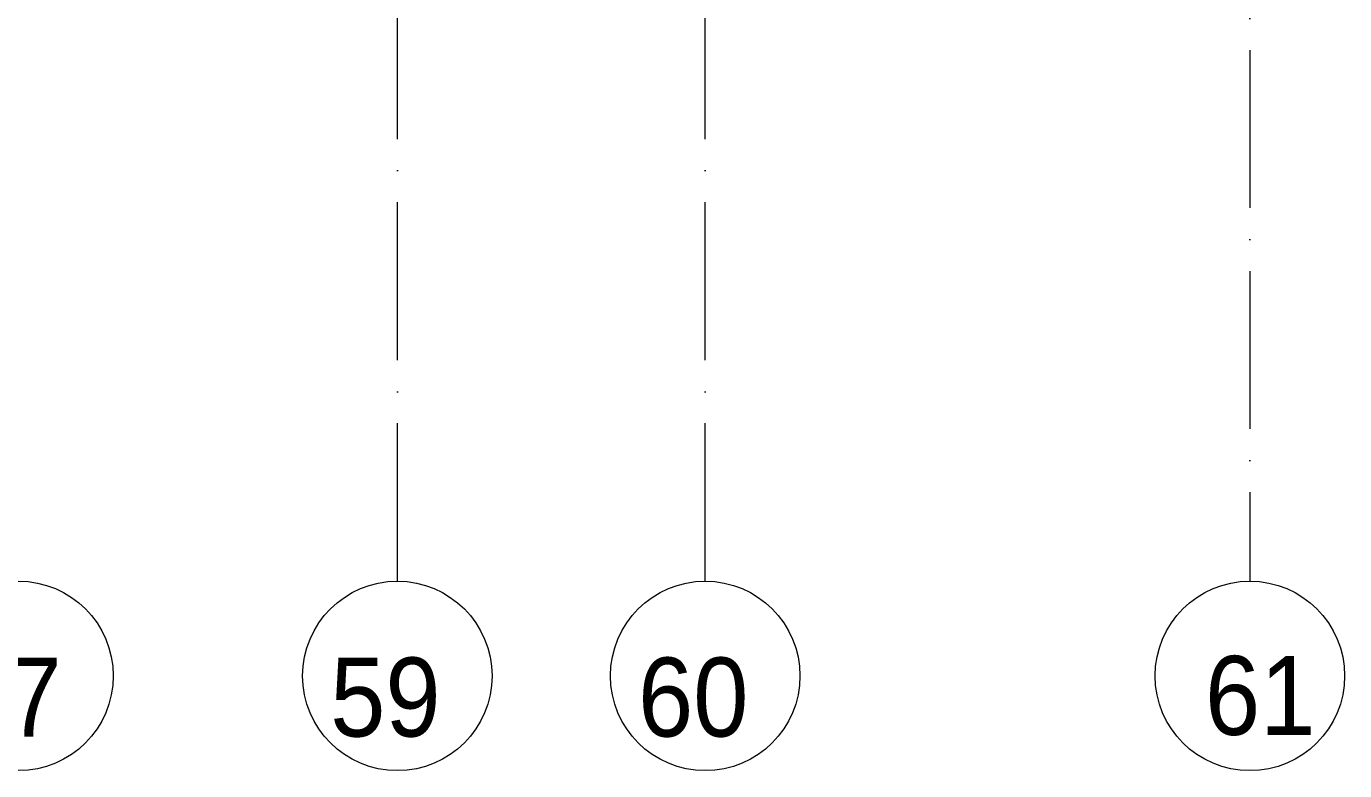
# Model space of a CAD drawing. Header units: millimetres. Extents: x -6467 to 106027, y -7090 to 195095.
# Drawn here: x 81459 to 89809, y 95524 to 100238 of the extents above; entities that cross this region are included whole.
import ezdxf

# ---------------------------------------------------------------- set-up
doc = ezdxf.new("R2010")
doc.units = ezdxf.units.MM
doc.linetypes.add('50_200_ШТРИХ_1Т_ш5_п1_п1_', pattern=[1400, 1000, -200, 0, -200])
for name, color, linetype, lineweight, true_color in [('Оси-1', 7, 'Continuous', 20, 0xaaaaaa), ('Оси-2', 7, 'Continuous', 9, 0xaaaaaa), ('Оси-3', 7, '50_200_ШТРИХ_1Т_ш5_п1_п1_', 9, 0xaaaaaa)]:
    doc.layers.add(name, color=color, linetype=linetype, lineweight=lineweight, true_color=true_color)
doc.styles.add('Arial', font='arial.ttf', dxfattribs={"width": 0.9, "height": 500})

# ---------------------------------------------------------------- blocks, each defined once
blk = doc.blocks.new('Ось сетки - Круг_Ø6_00__ISO-2_5_0_9K_-17386508-АИ_План этажа Радиаторы_3')
at = {"layer": 'Оси-1'}
blk.add_circle((0, 0), 3, dxfattribs=at)

msp = doc.modelspace()

# ---------------------------------------------------------------- linework, layer by layer
at = {"layer": 'Оси-3'}
for p, q in [((89209.4, 193895), (89209.4, 96724.3)), ((85759.4, 96724.3), (85759.4, 115409.2)), ((83809.4, 96724.3), (83809.4, 114331))]:
    msp.add_line(p, q, dxfattribs=at)

# ---------------------------------------------------------------- block references
at = {"layer": 'Оси-1', "xscale": 199.9999999999999, "yscale": 199.9999999999999, "zscale": 199.9999999999999}
for p in [(81409.4, 96124.3), (83809.4, 96124.3), (85759.4, 96124.3)]:
    msp.add_blockref('Ось сетки - Круг_Ø6_00__ISO-2_5_0_9K_-17386508-АИ_План этажа Радиаторы_3', p, dxfattribs=at)
at = {"layer": 'Оси-1', "xscale": 199.9999999999999, "yscale": 199.9999999999999, "zscale": 199.9999999999999, "rotation": 180}
msp.add_blockref('Ось сетки - Круг_Ø6_00__ISO-2_5_0_9K_-17386508-АИ_План этажа Радиаторы_3', (89209.4, 96124.3), dxfattribs=at)

# ---------------------------------------------------------------- texts
at = {"layer": 'Оси-2', "char_height": 500, "width": 702, "attachment_point": 5, "line_spacing_factor": 0.936439, "style": 'Arial'}
for s, insert in [('\\pxqc,t4.572,9.144,13.716,18.288,22.86,27.432,32.004,36.576,41.148,45.72,50.292,54.864,59.436,64.008,68.58,73.152,77.724,82.296,86.868,91.44,96.012,100.584,105.156,109.728,114.3,118.872,123.444,128.016,132.588,137.16,141.732,146.304;{57}', (81333.5, 95986.8)), ('\\pxqc,t4.572,9.144,13.716,18.288,22.86,27.432,32.004,36.576,41.148,45.72,50.292,54.864,59.436,64.008,68.58,73.152,77.724,82.296,86.868,91.44,96.012,100.584,105.156,109.728,114.3,118.872,123.444,128.016,132.588,137.16,141.732,146.304;{59}', (83733.5, 95986.8)), ('\\pxqc,t4.572,9.144,13.716,18.288,22.86,27.432,32.004,36.576,41.148,45.72,50.292,54.864,59.436,64.008,68.58,73.152,77.724,82.296,86.868,91.44,96.012,100.584,105.156,109.728,114.3,118.872,123.444,128.016,132.588,137.16,141.732,146.304;{60}', (85683.5, 95986.8)), ('\\pxqc,t4.572,9.144,13.716,18.288,22.86,27.432,32.004,36.576,41.148,45.72,50.292,54.864,59.436,64.008,68.58,73.152,77.724,82.296,86.868,91.44,96.012,100.584,105.156,109.728,114.3,118.872,123.444,128.016,132.588,137.16,141.732,146.304;{61}', (89274.6, 95997.2))]:
    msp.add_mtext(s, dxfattribs=dict(at, insert=insert))

doc.saveas('drawing.dxf')
